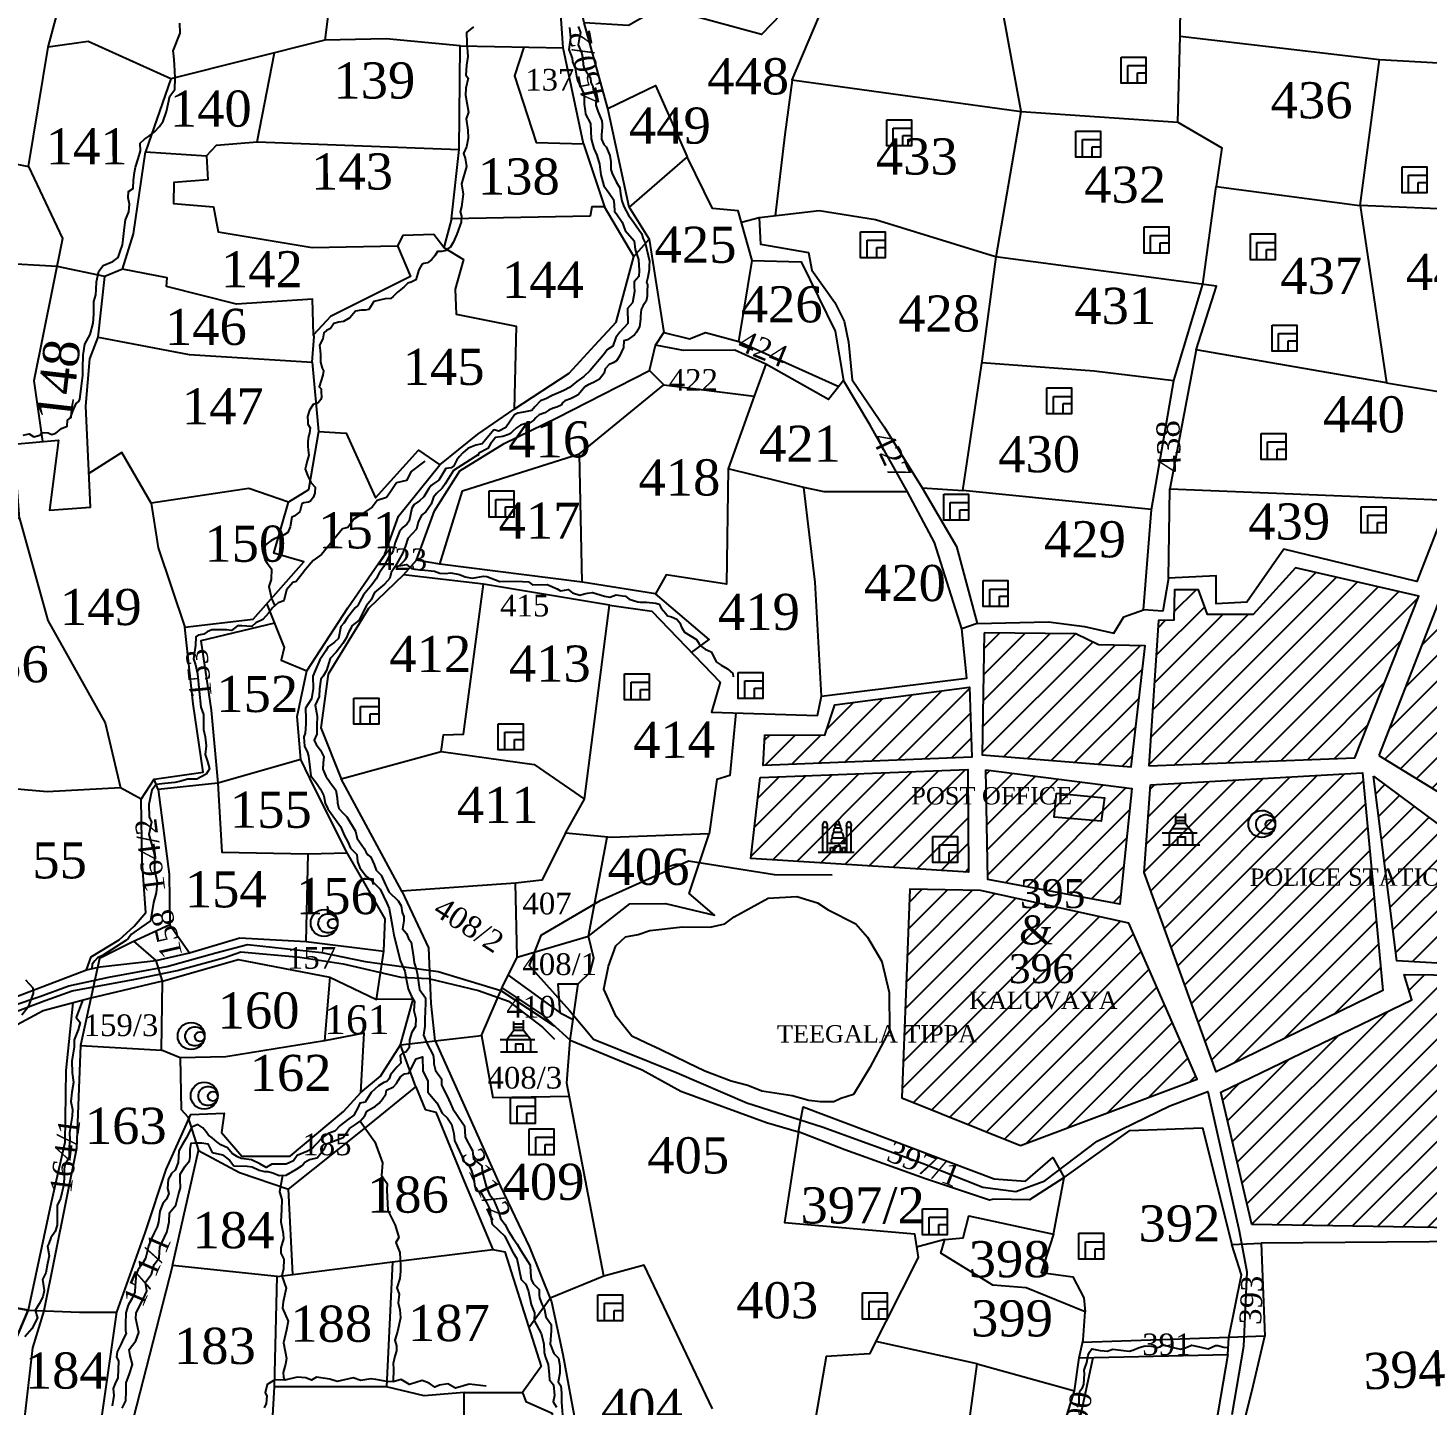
# Model space of a CAD drawing. Header units: inches. Extents: x 38 to 715, y -32 to 1237.
# Drawn here: x 242.8 to 339.6, y 829.9 to 925.1 of the extents above; entities that cross this region are included whole.
import ezdxf

# ---------------------------------------------------------------- set-up
doc = ezdxf.new("R2010")
doc.units = ezdxf.units.IN
doc.header["$MEASUREMENT"] = 0
doc.linetypes.add('ACAD_ISO02W100', pattern=[15, 12, -3])
doc.linetypes.add('BORDER', pattern=[1.75, 0.5, -0.25, 0.5, -0.25, 0, -0.25])
for name, color, linetype in [('CARTTRACK', 30, 'ACAD_ISO02W100'), ('HILL', 8, 'Continuous'), ('NALA', 4, 'Continuous'), ('ROUND WELL', 5, 'Continuous'), ('SQUAREWELL', 5, 'Continuous'), ('SURVEY_BND', 7, 'Continuous'), ('SURVEY_NO', 7, 'Continuous'), ('TEXT', 7, 'Continuous'), ('VILLAGE_AREA', 1, 'Continuous')]:
    doc.layers.add(name, color=color, linetype=linetype)
doc.layers.add('ROAD', color=1, linetype='Continuous', lineweight=25)
doc.layers.add('VILL_BOUNDARY', color=6, linetype='BORDER', lineweight=30)
doc.styles.get("Standard").update_dxf_attribs({"font": 'TIMES.TTF', "height": 0.12})

# ---------------------------------------------------------------- blocks, each defined once
blk = doc.blocks.new('abc')
at = {"layer": 'VILLAGE_AREA', "linetype": 'ByBlock'}
for points in [[(0.0435, 0.0835), (0.0906, 0.1488), (0.0906, 0.2091)], [(0.2057, 0.0835), (0.1571, 0.1459), (0.1571, 0.217)], [(0.0648, 0.113), (0.1827, 0.113)], [(0.0906, 0.192), (0.1571, 0.192)], [(0.0906, 0.1691), (0.1571, 0.1691)], [(0.0906, 0.1488), (0.1571, 0.1488)], [(-0.0042, 0.0835), (0.2375, 0.0835)], [(0, 0), (0.2559, 0)], [(0.0435, 0.0835), (0.0435, 0)], [(0.1043, 0.0037), (0.1043, 0.0542), (0.1546, 0.0542), (0.1546, 0)], [(0.2057, 0.0835), (0.2057, 0)]]:
    blk.add_lwpolyline(points, dxfattribs=at)

msp = doc.modelspace()

# ---------------------------------------------------------------- hatches: boundary and pattern name
at = {"layer": 'VILLAGE_AREA', "linetype": 'ByBlock'}
h = msp.add_hatch(dxfattribs=at)
h.set_pattern_fill('ANSI31', color=256, scale=10, angle=180, style=0)
h.set_pattern_definition([(225, (-127.7695, 654.0281), (0.8838835, -0.8838835), [])])
h.paths.add_polyline_path([(334.621, 874.609), (339.048, 885.789), (330.509, 887.748), (327.582, 884.524), (324.417, 884.533), (323.795, 886.235), (322.135, 886.22), (322.091, 884.134), (321.036, 884.107), (320.357, 874.054)])
h.paths.add_polyline_path([(336.274, 874.771), (345.739, 868.954), (348.017, 869.685), (350.967, 888.909), (342.603, 891.07)])
h.paths.add_polyline_path([(320.477, 872.751), (320.039, 866.68), (325.027, 852.89), (336.553, 858.527), (335.15, 873.581)])
h.paths.add_polyline_path([(309.094, 873.788), (309.225, 866.201), (318.351, 864.489), (319.184, 872.483)])
h.paths.add_polyline_path([(293.482, 873.241), (292.827, 867.646), (307.893, 866.695), (307.854, 873.815)])
h.paths.add_polyline_path([(298.652, 878.269), (297.947, 876.183), (293.805, 876.211), (293.679, 874.089), (308.12, 874.666), (307.965, 879.493)])
h.paths.add_polyline_path([(308.723, 865.446), (303.835, 865.535), (303.29, 851.094), (311.476, 847.8), (323.703, 852.398), (318.975, 863.183)])
h.paths.add_polyline_path([(325.344, 851.484), (327.493, 842.347), (347.091, 842.008), (349.099, 853.611), (344.121, 859.548), (338.02, 859.619), (338.547, 857.885)])
h.paths.add_polyline_path([(335.9, 873.333), (337.516, 860.566), (342.318, 860.305), (344.895, 866.654)])
h.paths.add_polyline_path([(308.963, 883.251), (308.842, 874.82), (319.131, 873.994), (320.104, 882.352), (316.893, 882.425), (315.312, 883.178)])

# ---------------------------------------------------------------- linework, layer by layer
at = {"layer": 'CARTTRACK', "linetype": 'ByBlock'}
msp.add_lwpolyline([(298.456, 866.489), (294.47, 866.521), (288.533, 867.47), (282.361, 864.707), (278.311, 862.318), (277.495, 860.255), (280.301, 857.134), (281.961, 855.163), (287.749, 852.822), (292.554, 850.746), (297.772, 849.103), (304.757, 846.553), (308.875, 844.926), (311.175, 844.623), (313.168, 845.355), (316.791, 848.098), (321.817, 850.557), (324.435, 851.53), (326.61, 841.909), (327.147, 839.069), (326.917, 833.897), (326.101, 829.169)], dxfattribs=at)
at = {"layer": 'HILL', "linetype": 'ByBlock'}
msp.add_lwpolyline([(282.983, 860.2), (283.503, 861.617), (284.165, 862.231), (285.04, 862.396), (285.848, 862.663), (288.113, 862.915), (290.028, 862.892), (291.044, 863.128), (291.683, 863.624), (294.027, 864.905), (296.013, 865.023), (297.455, 864.575), (298.188, 864.103), (300.103, 863.134), (300.907, 862.214), (301.9, 860.537), (302.399, 858.377), (302.422, 855.756), (301.075, 853.206), (299.941, 851.33), (299.071, 851.052), (298.583, 850.82), (297.643, 850.82), (296.854, 850.924), (295.705, 851.237), (293.592, 851.55), (292.617, 851.944), (291.48, 852.257), (289.664, 852.944), (288.457, 853.523), (286.565, 854.439), (285.613, 854.891), (284.598, 855.372), (284.148, 855.941), (283.51, 856.729), (283.196, 857.448), (282.895, 858.097), (282.674, 858.607), (282.983, 860.2)], dxfattribs=at)
at = {"layer": 'NALA', "linetype": 'ByBlock'}
for points in [[(246.435, 899.417), (246.64, 901.048), (246.64, 901.55), (246.658, 902.445), (246.765, 903.215), (247.142, 903.878), (247.34, 904.671), (247.394, 905.298), (247.394, 906.176), (247.537, 906.623), (247.555, 906.999), (247.573, 907.519), (247.733, 908.274), (248.035, 908.663), (248.713, 908.927), (249.065, 909.215), (249.203, 909.617), (249.379, 910.081), (249.429, 910.445), (249.505, 911.279), (249.581, 911.818), (249.819, 912.371), (249.857, 912.885), (249.756, 913.337), (249.795, 913.781), (250.121, 913.981), (250.146, 914.559), (250.197, 915.086), (250.272, 915.462), (250.46, 916.039), (250.625, 916.573), (250.599, 917.125), (250.888, 917.389), (251.177, 917.564), (251.592, 917.903), (251.944, 918.255), (252.195, 918.631), (252.408, 919.296), (252.65, 920.367), (252.998, 920.824), (253.029, 921.627), (252.966, 922.559), (252.934, 923.142), (252.887, 923.505), (253.361, 924.72), (253.333, 925.418)], [(280.302, 925.122), (280.322, 924.856), (280.373, 924.396), (280.253, 923.592), (280.479, 922.981), (280.503, 922.732), (280.688, 922.291), (280.712, 922.154), (280.784, 921.753), (280.848, 921.472), (281.299, 920.478), (281.312, 919.81), (281.377, 919.36), (281.389, 919.116), (281.737, 918.466), (281.801, 917.412), (281.982, 916.744), (282.175, 916.294), (282.367, 915.665), (282.47, 914.914), (282.676, 914.169), (283.036, 913.655), (283.345, 913.218), (283.371, 912.871), (283.409, 912.396), (283.538, 912.229), (283.944, 911.644), (284.154, 911.078), (284.768, 910.352), (284.833, 909.754), (285.075, 909.076), (285.108, 908.317), (285.091, 907.897), (284.768, 907.526), (284.768, 907.235), (284.787, 906.859), (284.64, 906.067), (284.311, 905.671), (284.333, 904.646), (283.778, 904.046), (283.495, 903.684), (283.291, 903.085), (282.917, 902.847), (282.622, 902.462), (281.726, 901.392), (281.273, 900.974), (280.808, 900.623), (280.299, 900.216), (279.891, 900.001), (279.54, 899.854), (279.098, 899.661), (278.645, 899.435), (278.293, 899.299), (277.897, 898.892), (277.693, 898.632), (277.115, 898.507), (276.719, 898.439), (276.481, 898.337), (275.9, 897.451), (275.413, 897.191), (275.05, 897.281), (274.243, 896.327), (273.813, 896.226), (273.462, 896.09), (273.258, 895.999), (272.907, 895.705), (272.68, 895.445), (272.51, 895.207), (272.295, 894.811), (272.102, 894.653), (271.729, 894.619), (271.246, 893.801), (270.903, 893.585), (270.725, 893.446), (270.56, 893.23), (270.217, 892.659), (269.925, 892.38), (269.544, 892.139), (269.379, 891.873), (269.212, 891.004), (269.034, 890.763), (268.755, 890.547), (268.539, 890.255), (268.425, 889.964), (268.234, 889.507), (268.107, 888.949), (267.993, 888.733), (267.815, 888.556), (267.422, 887.816), (267.12, 887.389), (266.915, 886.98), (266.621, 886.58), (266.033, 885.893), (265.775, 885.386), (265.641, 885.155), (265.472, 884.978), (264.932, 884.311), (264.676, 883.913), (264.485, 883.689), (264.325, 882.856), (264.034, 882.598), (263.609, 882.285), (263.441, 882.006), (263.027, 881.38), (262.725, 880.699), (262.546, 880.252), (262.558, 879.396), (262.45, 878.681), (262.039, 878.037), (262.057, 877.34), (262.057, 876.929), (262.021, 876.321), (261.914, 876.071), (261.967, 875.428), (262.182, 874.981), (262.236, 874.731), (262.325, 873.957), (262.401, 873.368), (262.789, 872.855), (263.078, 872.442), (263.303, 871.991), (263.391, 871.477), (263.579, 871.076), (264.446, 869.852), (264.734, 869.225), (264.972, 868.812), (265.135, 868.374), (265.587, 867.935), (265.637, 867.447), (265.8, 866.996), (266.226, 866.42), (266.577, 866.144), (267.192, 865.531), (267.667, 864.562), (267.822, 864.182), (267.906, 863.677), (268.047, 862.891), (268.131, 862.357), (268.328, 861.627), (268.59, 860.599), (268.905, 859.859), (268.984, 859.339), (269.142, 858.631), (269.362, 858.112), (269.583, 857.75), (269.536, 857.13), (269.662, 856.594), (269.646, 856.043), (269.378, 855.65), (269.221, 855.115), (269.208, 854.561), (268.966, 854.264), (268.8, 854.231), (268.579, 854.032), (268.634, 853.504), (268.363, 853.234), (268.216, 853.056), (267.914, 852.685), (267.821, 852.415), (267.651, 852.229), (267.442, 852.167), (267.071, 851.936), (266.564, 851.47), (266.162, 850.805), (265.787, 850.735), (265.676, 850.444), (265.37, 849.904), (264.94, 849.571), (264.44, 849.183), (264.073, 848.799), (263.596, 848.644), (263.207, 848.352), (262.692, 847.837), (262.468, 847.585), (262.128, 847.381), (261.466, 847.119), (261.214, 846.74), (260.698, 846.507), (260.189, 846.507), (259.712, 846.507), (259.314, 846.293), (258.866, 846.526), (258.302, 846.808), (257.573, 846.895), (257.33, 847.021), (256.97, 847.245), (256.635, 847.635), (256.188, 847.839), (255.906, 848.062), (255.585, 848.344), (255.322, 848.519), (255.157, 848.742), (254.924, 849.024), (254.593, 849.247), (254.175, 849.072), (253.776, 848.315), (253.494, 847.848), (253.261, 847.431), (253.229, 846.617), (253.021, 846.104), (252.753, 845.872), (252.532, 845.457), (252.496, 844.835), (252.575, 844.493), (252.429, 844.1), (252.173, 843.8), (251.958, 843.261), (251.855, 842.514), (251.778, 842.18), (251.573, 841.77), (251.393, 841.427), (251.17, 840.863), (251.085, 840.452), (250.956, 839.995), (250.742, 839.593), (250.459, 839.234), (250.322, 838.917), (250.241, 838.124), (250.219, 837.672), (250.014, 837.199), (249.767, 836.758), (249.595, 836.242), (249.584, 835.441), (249.584, 835), (249.627, 834.795), (249.433, 834.451), (249.282, 834.086), (249.002, 833.537), (248.949, 833.183), (249.099, 832.881), (249.055, 831.742), (248.862, 831.356), (248.729, 830.995), (248.765, 830.525), (248.669, 829.801)], [(273.657, 925.169), (273.167, 924.767), (273.196, 924.022), (273.255, 923.105), (273.177, 922.506), (273.128, 921.81), (273.295, 921.619), (273.128, 920.913), (273.098, 920.423), (273.187, 919.913), (273.314, 919.265), (273.148, 918.791), (273.256, 918.006), (273.285, 917.454), (273.167, 916.856), (272.971, 916.405), (273.069, 916.071), (273.167, 915.489), (272.833, 914.312), (272.931, 913.591), (272.812, 912.714), (272.737, 912.363), (272.826, 912.061), (272.805, 911.807), (272.798, 911.649), (272.496, 910.82), (272.241, 910.243), (272.048, 909.906), (271.87, 909.817), (271.773, 909.7), (271.471, 909.63), (271.167, 909.63), (270.973, 909.325), (270.752, 909.035), (270.475, 908.828), (270.212, 908.786), (270.074, 908.717), (269.866, 908.344), (269.667, 907.672), (269.347, 907.498), (269.115, 907.44), (268.834, 907.159), (268.407, 906.8), (268.097, 906.51), (267.942, 906.384), (267.554, 906.355), (266.759, 906.161), (266.416, 905.607), (266.164, 905.568), (265.883, 905.558), (265.485, 905.491), (265.088, 905.035), (264.652, 904.793), (264.332, 904.745), (263.983, 904.638), (263.751, 904.299), (263.48, 904.17), (263.296, 904.007), (263.235, 903.593), (263.004, 903.157), (263.044, 902.77), (263.078, 902.471), (263.076, 901.961), (263.195, 901.552), (263.281, 901.362), (263.229, 901.062), (262.98, 900.273), (263.117, 900.122), (263.123, 899.919), (263.129, 899.555), (263.099, 899.393), (262.902, 899.148), (262.567, 899.041), (262.315, 898.655), (262.177, 898.213), (262.183, 897.878), (262.189, 897.675), (262.345, 897.426), (262.309, 897.056), (262.249, 896.823), (262.195, 896.494), (262.189, 896.165), (262.213, 895.885), (262.261, 895.535), (262.159, 895.146), (262.081, 894.848), (262.009, 894.561), (262.213, 894.033), (262.434, 893.626), (262.71, 893.334), (262.68, 892.92), (262.572, 892.615), (262.387, 892.358), (262.231, 892.28), (261.914, 892.25), (261.788, 892.173), (261.648, 891.612), (261.241, 891.322), (261.09, 891.247), (260.972, 890.593), (260.804, 890.184), (260.567, 890.026), (260.341, 889.947), (259.919, 889.779), (259.64, 889.605), (259.261, 889.342), (259.092, 888.882), (259.218, 888.324), (259.371, 888.071), (259.682, 887.674), (259.65, 886.932), (259.508, 886.458), (259.692, 885.624), (259.921, 885.13)], [(242.506, 896.93), (242.911, 897.006), (243.246, 896.798), (243.651, 896.93), (243.797, 897.107), (244.24, 897.095), (244.486, 896.968), (244.753, 897.057), (245.145, 897.386), (245.556, 897.538), (245.569, 897.955), (245.784, 898.126), (245.945, 898.586), (246.166, 899.105), (246.364, 899.261), (246.435, 899.417)], [(270.295, 895.118), (269.347, 894.417), (269.017, 893.791), (268.333, 893.621), (267.901, 892.995), (267.627, 892.608), (266.99, 892.404), (266.648, 891.949), (265.953, 891.491), (265.372, 891.116), (264.951, 890.536), (264.598, 890.445), (263.136, 888.667), (262.571, 888.267), (262.024, 887.63), (261.806, 887.339), (261.387, 886.811), (261.15, 886.739), (260.713, 886.229), (260.532, 885.463), (260.147, 885.32), (259.744, 884.98), (259.467, 884.605), (259.092, 884.167), (258.6, 883.953), (258.331, 883.694), (257.634, 883.738), (257.338, 883.738), (256.918, 883.426), (256.575, 883.467), (256.056, 883.459), (255.779, 883.45), (255.564, 883.45), (255.225, 883.333), (255.001, 883.155), (254.616, 883.101), (254.455, 882.985), (254.428, 882.401), (254.294, 881.445), (254.428, 881.034), (254.562, 880.417), (254.672, 879.211), (254.801, 878.125), (254.973, 877.596), (254.987, 876.867), (254.987, 876.581), (255.102, 876.052), (255.159, 875.448), (255.087, 874.847), (255.245, 874.361), (255.402, 873.861), (255.173, 873.475), (254.528, 873.14), (253.884, 873.126), (253.312, 872.983), (252.997, 872.911), (252.31, 872.825), (251.701, 872.778), (251.394, 872.368), (251.207, 871.375), (251.222, 870.532), (251.379, 870.16), (251.207, 869.317), (251.379, 868.659), (251.579, 867.897), (251.579, 866.839), (251.765, 866.01), (251.708, 865.281), (251.508, 864.609), (251.322, 863.344), (250.72, 862.929), (250.005, 862.415), (249.762, 862.129), (249.604, 861.972), (248.632, 861.346), (247.992, 860.932), (247.655, 860.789), (247.468, 860.563), (247.285, 860.348), (247.265, 860.039)], [(268.224, 887.837), (269.009, 887.97), (269.37, 887.695), (269.931, 887.6), (270.291, 887.591), (270.947, 887.524), (271.317, 887.382), (271.697, 887.363), (272.077, 887.41), (272.695, 887.278), (273.084, 887.116), (273.568, 887.031), (274.366, 887.173), (274.566, 887.154), (275.477, 886.813), (275.477, 886.813), (276.618, 886.831), (277.463, 886.778), (277.736, 886.572), (278.758, 886.591), (279.444, 886.298), (279.67, 886.152), (279.936, 886.205), (280.189, 886.245), (280.508, 886.012), (281.008, 885.866), (281.314, 885.952), (281.527, 885.986), (281.879, 886.052), (281.879, 886.052), (282.716, 885.778), (283.075, 885.711), (283.521, 885.871), (283.947, 885.824), (284.166, 885.791), (284.419, 885.585), (285.018, 885.392), (285.185, 885.372), (285.624, 885.365), (286.256, 885.299), (286.489, 885.239), (286.633, 884.949), (286.966, 884.584), (287.065, 884.424), (287.345, 884.351), (287.724, 884.191), (287.924, 883.952), (288.044, 883.646), (288.243, 883.307), (289.076, 882.793), (289.269, 882.487), (289.342, 882.352), (289.675, 882.128), (290.094, 881.935), (290.234, 881.696), (290.448, 881.248), (290.788, 881.008), (291.213, 880.769), (291.579, 880.45), (291.613, 880.217)], [(242.41, 856.831), (242.888, 857.456), (243.216, 858.32), (243.186, 858.678), (242.679, 859.244)], [(246.6, 857.842), (246.163, 856.647), (246.452, 856.312), (246.3, 855.794), (246.041, 855.109), (246.041, 854.621), (245.873, 853.632), (245.904, 852.824), (245.995, 852.154), (245.873, 851.484), (245.812, 850.851), (245.919, 850.303), (245.888, 849.831), (245.781, 849.145), (245.72, 848.689), (245.736, 848.186), (245.675, 847.729), (245.689, 847.021), (245.369, 846.412), (245.339, 846.077), (245.339, 845.528), (245.293, 845.026), (245.094, 844.149), (244.85, 843.646), (244.85, 843.296), (244.85, 842.748), (244.85, 842.291), (244.713, 841.865), (244.408, 841.408), (244.271, 841.027), (244.194, 840.844), (244.301, 840.184), (244.194, 839.635), (244.072, 838.996), (243.844, 838.539), (243.95, 837.778), (243.874, 837.345), (243.614, 836.858), (243.338, 836.399), (243.493, 835.898), (243.111, 835.137), (242.623, 834.573)], [(249.351, 829.641), (249.596, 830.145), (249.625, 830.85), (249.639, 831.397), (249.855, 832.016), (250.057, 832.664), (249.913, 833.255), (249.827, 833.696), (250.303, 834.286), (250.505, 834.876), (250.303, 835.841), (250.317, 836.215), (250.562, 836.69), (250.836, 837.223), (251.052, 837.741), (251.052, 837.741), (250.966, 838.354), (251.37, 838.916), (251.572, 839.564), (251.903, 840.025), (251.961, 840.773), (252.441, 841.82), (252.491, 841.991), (252.613, 842.536), (252.633, 843.151), (253.067, 843.676), (253.249, 844.405), (253.391, 844.879), (253.37, 845.479), (253.37, 845.812), (253.714, 846.377), (254.007, 846.74), (254.057, 847.012), (254.067, 847.345), (254.067, 847.537), (254.119, 847.955), (254.371, 847.985), (254.856, 847.985), (255.27, 847.915), (255.573, 847.309), (256.29, 847.168), (256.785, 846.785), (257.068, 846.391), (258.007, 846.371), (258.34, 846.321), (258.835, 846.089), (259.189, 846.008), (259.421, 846.008), (259.775, 845.917), (260.209, 845.735), (260.694, 845.746), (261.421, 846.173), (261.802, 846.414), (261.992, 846.642), (262.31, 846.845), (262.83, 846.959), (263.084, 847.276), (263.338, 847.606), (263.516, 847.91), (263.782, 848.037), (264.633, 848.354), (265.082, 848.985), (265.488, 849.264), (265.805, 849.492), (266.148, 849.86), (266.275, 850.189), (266.275, 850.189), (266.885, 850.532), (267.126, 850.735), (267.342, 850.988), (267.583, 851.343), (267.646, 851.635), (268.116, 851.851), (268.319, 852.091), (268.433, 852.307), (268.598, 852.548), (268.878, 852.764), (269.17, 852.814), (269.17, 852.814), (269.678, 853.808), (270.135, 853.934), (270.148, 852.958), (270.491, 852.261), (270.491, 851.5), (271.113, 850.752), (271.495, 850.038), (271.85, 849.683), (272.142, 849.277), (272.282, 848.63), (272.332, 848.148), (272.866, 847.015), (272.943, 846.711), (273.298, 846.47), (273.488, 846.127), (273.666, 845.506), (273.731, 845.105), (273.807, 844.725), (274.15, 844.56), (274.531, 843.914), (274.772, 843.406), (274.835, 842.963), (274.949, 842.367), (275.814, 841.525), (276.157, 840.828), (276.398, 840.384), (276.652, 839.991), (276.958, 838.538), (277.276, 838.221), (277.466, 837.714), (277.631, 836.813), (277.872, 836.23), (277.86, 835.71), (278.331, 834.814), (278.522, 834.079), (278.534, 833.508), (278.61, 833.204), (278.814, 832.659), (278.877, 831.948), (278.915, 831.606), (279.195, 831.246), (279.246, 830.524), (279.169, 830.08), (279.385, 829.712)], [(265.805, 849.492), (266.827, 848.062), (267.364, 846.612), (267.281, 845.724), (267.674, 845.166), (267.654, 844.732), (267.736, 843.307), (268.233, 842.295), (268.481, 841.437), (268.275, 841.107), (268.564, 840.405), (268.606, 839.517), (268.606, 839.124), (268.564, 838.608), (268.357, 837.967), (268.502, 837.534), (268.449, 836.914), (268.551, 836.436), (268.594, 835.886), (268.391, 834.931), (268.217, 834.352), (268.217, 834.352), (268.333, 833.947), (268.319, 833.614), (268.202, 833.233), (268.086, 832.741), (268.115, 832.35), (268.092, 831.453)], [(260.451, 845.741), (260.225, 844.604), (260.398, 844.061), (260.371, 843.372), (260.331, 842.525), (260.49, 841.73), (260.517, 841.36), (260.332, 840.729), (260.332, 840.358), (260.544, 839.935), (260.504, 839.286), (260.39, 838.795), (260.703, 837.948), (260.478, 836.987), (260.452, 836.55), (260.823, 835.65), (260.717, 835.067), (260.505, 834.154), (260.719, 833.072), (260.652, 832.688), (260.48, 832.105), (260.52, 831.787), (260.613, 831.549)], [(315.4, 829.727), (315.535, 829.944), (315.554, 830.577), (315.619, 830.865), (315.781, 831.045), (315.856, 831.296), (315.907, 832.021), (315.888, 832.267), (315.939, 832.415), (316.079, 832.806), (316.167, 833.297), (316.255, 833.515), (316.413, 833.738), (317.002, 833.64), (317.285, 833.599), (317.471, 833.571), (317.87, 833.724), (318.601, 833.629), (319, 833.574), (319.26, 833.643), (319.687, 833.829), (320.118, 833.949), (320.545, 833.921), (320.953, 833.847), (321.13, 833.88), (321.315, 833.991), (321.371, 834.009), (322.051, 833.838), (322.543, 833.717), (322.872, 833.815), (323.063, 833.889), (323.318, 833.995), (323.861, 833.893), (324.06, 833.838), (324.464, 833.736), (324.981, 833.981), (325.13, 833.977), (325.557, 833.852), (325.803, 833.828), (325.856, 833.825)], [(274.518, 831.173), (273.342, 831.304), (272.408, 831.024), (271.884, 831.322), (271.305, 831.229), (270.988, 831.099), (270.577, 831.378), (270.091, 831.546), (269.232, 831.285), (268.653, 831.621), (268.092, 831.453), (267.647, 831.475), (266.897, 831.621), (266.56, 831.677), (265.869, 831.565), (265.327, 831.733), (264.225, 831.49), (263.716, 831.642), (262.801, 831.791), (262.446, 831.586), (262.053, 831.735), (261.456, 831.791), (260.601, 831.578), (259.906, 831.594), (259.382, 831.287), (259.251, 830.709), (259.361, 830.495), (259.321, 829.959), (259.164, 829.671)]]:
    msp.add_lwpolyline(points, dxfattribs=at)
at = {"layer": 'NALA'}
for points in [[(280.901, 925.188), (281.049, 924.772), (280.971, 924.335), (280.901, 923.918), (281.149, 923.32), (281.205, 922.911), (281.233, 922.523), (281.304, 922.276), (281.473, 922.043), (281.742, 921.641), (281.763, 921.309), (281.904, 921.041), (281.94, 920.822), (282.138, 920.203), (282.11, 919.731), (282.244, 919.336), (282.413, 918.94), (282.526, 918.651), (282.541, 918.404), (282.555, 918.235), (282.555, 918.235), (282.505, 917.667), (282.505, 917.399), (282.675, 917.025), (282.731, 916.947), (282.823, 916.855), (283.078, 916.253), (283.148, 915.829), (283.141, 915.484), (283.163, 915.293), (283.247, 915.025), (283.531, 914.44), (283.778, 914.031), (283.821, 913.608), (283.92, 913.128), (284.061, 912.74), (284.407, 912.091), (284.591, 911.865), (285.277, 910.864), (285.383, 910.497), (285.517, 910.215), (285.828, 908.964), (285.807, 908.64), (285.807, 908.357), (285.701, 907.842), (285.609, 907.49), (285.687, 907.343), (285.666, 906.849), (285.673, 906.524), (285.602, 906.193), (285.39, 905.896), (285.256, 905.621), (285.192, 905.141), (285.192, 904.944), (285.142, 904.403), (284.938, 904.053), (284.78, 903.85), (284.294, 903.522), (284.057, 903.454), (284.023, 902.98), (283.747, 902.383), (283.542, 902.073), (283.303, 901.929), (283.032, 901.807), (282.765, 901.519), (282.699, 901.208), (282.373, 900.795), (282.203, 900.712), (281.954, 900.555), (281.579, 900.408), (281.36, 900.258), (281.26, 900.139), (280.9, 899.713), (280.692, 899.591), (280.354, 899.429), (279.962, 899.306), (279.809, 899.149), (279.713, 898.988), (279.419, 898.863), (279.162, 898.782), (278.874, 898.648), (278.586, 898.472), (278.198, 898.318), (277.953, 898.119), (277.818, 897.966), (277.557, 897.785), (277.195, 897.695), (276.911, 897.618), (276.623, 897.419), (276.366, 897.189), (276.213, 897.039), (276.071, 896.959), (275.693, 896.819), (275.179, 896.762), (274.826, 896.325), (274.638, 895.995), (274.03, 895.667), (273.949, 895.491)], [(273.99, 895.579), (272.273, 894.477), (271.69, 893.556), (271.496, 893.265), (271.098, 892.878), (270.885, 892.645), (270.72, 892.141), (270.36, 891.63), (270.059, 891.388), (269.826, 890.903), (269.72, 890.428), (269.108, 889.769), (268.924, 889.207), (268.74, 888.732), (268.224, 887.837), (267.953, 887.43), (267.865, 887.023), (267.506, 886.625), (266.816, 886.038), (266.574, 885.544), (266.244, 885.147), (266.03, 884.71), (265.749, 884.139), (265.244, 883.729), (265.166, 883.555), (265.04, 883.322), (264.856, 882.876), (264.613, 882.527), (264.157, 881.926), (263.73, 881.471), (263.486, 880.65), (263.253, 880.263), (263.088, 880.04), (262.991, 879.371), (262.972, 878.847), (262.71, 878.247), (262.835, 877.503), (262.806, 876.844), (262.816, 876.252), (262.632, 875.826), (262.777, 875.526), (263.059, 875.138), (263.29, 874.681), (263.256, 874.267), (263.222, 873.832), (263.433, 873.343), (263.746, 872.895), (264.12, 872.38), (264.222, 871.837), (264.243, 871.49), (264.331, 871.11), (264.637, 870.791), (264.895, 870.533), (265.481, 869.551), (265.61, 869.041), (266.086, 868.335), (266.229, 868.057), (266.351, 867.894), (266.541, 867.751), (266.774, 867.237), (266.923, 866.843), (267.27, 866.49), (267.576, 865.831), (267.678, 865.593), (267.807, 865.355), (268.447, 864.721), (268.644, 864.374), (268.719, 863.906), (268.841, 863.641), (268.836, 863.345), (268.74, 862.795), (269.019, 862.455), (269.162, 862.109), (269.345, 861.864), (269.5, 860.833), (269.539, 860.44), (269.673, 860.086), (269.759, 859.723), (269.913, 858.597), (270.335, 858.004), (270.335, 857.64), (270.306, 857.085), (270.277, 856.53), (270.296, 856.052), (270.191, 855.433), (270.44, 854.84), (270.641, 854.495), (270.852, 854.045), (270.9, 853.71), (270.9, 853.442), (271.025, 852.989), (271.437, 852.424), (271.437, 851.965), (271.83, 851.219), (272.07, 850.702), (272.233, 850.348), (272.877, 849.392), (273.02, 849.153), (273.068, 848.407), (273.174, 848.206), (273.413, 847.727), (273.595, 847.45), (273.605, 847.22), (273.653, 846.853), (274.238, 846.393), (274.257, 846.001), (274.563, 844.91), (274.755, 844.413), (275.033, 844.078), (275.388, 843.248), (275.522, 842.75), (275.819, 842.367), (276.078, 841.879), (276.394, 841.382), (276.682, 840.97), (276.931, 840.54), (277.574, 839.526), (277.593, 839), (277.632, 838.57), (277.775, 838.254), (278.187, 837.852), (278.197, 837.459), (278.216, 837.268), (278.37, 836.833), (278.552, 836.46), (278.648, 835.962), (279.022, 835.417), (279.031, 834.986), (278.945, 834.072), (279.204, 833.421), (279.539, 833.096), (279.625, 832.579), (279.625, 832.072), (279.501, 831.455), (279.683, 831.177), (279.75, 830.679), (279.75, 830.278), (279.75, 830.057), (279.969, 827.105)]]:
    msp.add_lwpolyline(points, dxfattribs=at)
at = {"layer": 'ROAD', "linetype": 'ByBlock'}
for points in [[(220.875, 849.785), (227.256, 852.23), (232.337, 854.393), (236.613, 855.844), (238.24, 856.275), (243.656, 858.101), (245.66, 858.842), (248.43, 859.434), (252.436, 860.187), (255.826, 861.13), (258.016, 861.693), (263.15, 861.158), (266.163, 860.525), (271.216, 859.827), (275.543, 858.522), (279.242, 856.074)], [(220.974, 849.33), (224.324, 850.561), (227.527, 851.858), (231.127, 853.203), (234.189, 854.525), (236.434, 855.402), (239.8, 856.245), (244.016, 857.82), (245.889, 858.488), (250.246, 859.304), (253.148, 859.902), (256.444, 860.802), (257.555, 861.188), (261.643, 860.826), (264.637, 860.359), (268.625, 859.448), (270.536, 859.351), (274.001, 858.525), (276.07, 857.786), (278.417, 855.978), (279.259, 855.159)]]:
    msp.add_lwpolyline(points, dxfattribs=at)
at = {"layer": 'ROUND WELL', "linetype": 'ByBlock'}
for centre, major_axis in [((328.18, 870.044), (-0.915, 0.179)), ((328.443, 870.016), (-0.665, 0.071)), ((328.776, 869.995), (-0.334, 0.02)), ((263.323, 863.196), (-0.915, 0.179)), ((263.586, 863.168), (-0.665, 0.071)), ((263.92, 863.148), (-0.334, 0.02)), ((254.124, 855.379), (-0.915, 0.179)), ((254.386, 855.352), (-0.665, 0.071)), ((254.72, 855.331), (-0.334, 0.02)), ((255.026, 851.255), (-0.915, 0.179)), ((255.288, 851.227), (-0.665, 0.071)), ((255.622, 851.206), (-0.334, 0.02))]:
    msp.add_ellipse(centre, major_axis=major_axis, ratio=1, dxfattribs=at)
at = {"layer": 'SQUAREWELL', "linetype": 'ByBlock'}
for points in [[(318.446, 923.069), (320.153, 923.069), (320.153, 921.266), (318.446, 921.266)], [(318.901, 922.485), (320.153, 922.485), (320.153, 921.266), (318.901, 921.266)], [(319.568, 921.981), (320.153, 921.981), (320.153, 921.266), (319.568, 921.266)], [(302.231, 918.732), (303.938, 918.732), (303.938, 916.929), (302.231, 916.929)], [(302.686, 918.148), (303.938, 918.148), (303.938, 916.929), (302.686, 916.929)], [(303.353, 917.644), (303.938, 917.644), (303.938, 916.929), (303.353, 916.929)], [(315.316, 917.942), (317.024, 917.942), (317.024, 916.139), (315.316, 916.139)], [(315.772, 917.358), (317.024, 917.358), (317.024, 916.139), (315.772, 916.139)], [(316.438, 916.854), (317.024, 916.854), (317.024, 916.139), (316.438, 916.139)], [(337.877, 915.485), (339.585, 915.485), (339.585, 913.682), (337.877, 913.682)], [(338.333, 914.9), (339.585, 914.9), (339.585, 913.682), (338.333, 913.682)], [(338.999, 914.397), (339.585, 914.397), (339.585, 913.682), (338.999, 913.682)], [(300.426, 910.992), (302.133, 910.992), (302.133, 909.189), (300.426, 909.189)], [(320.03, 911.32), (321.738, 911.32), (321.738, 909.517), (320.03, 909.517)], [(320.486, 910.735), (321.738, 910.735), (321.738, 909.517), (320.486, 909.517)], [(327.388, 910.839), (329.095, 910.839), (329.095, 909.036), (327.388, 909.036)], [(300.881, 910.407), (302.133, 910.407), (302.133, 909.189), (300.881, 909.189)], [(301.548, 909.903), (302.133, 909.903), (302.133, 909.189), (301.548, 909.189)], [(321.153, 910.232), (321.738, 910.232), (321.738, 909.517), (321.153, 909.517)], [(327.843, 910.254), (329.095, 910.254), (329.095, 909.036), (327.843, 909.036)], [(328.51, 909.75), (329.095, 909.75), (329.095, 909.036), (328.51, 909.036)], [(328.884, 904.525), (330.591, 904.525), (330.591, 902.723), (328.884, 902.723)], [(329.339, 903.941), (330.591, 903.941), (330.591, 902.723), (329.339, 902.723)], [(330.006, 903.437), (330.591, 903.437), (330.591, 902.723), (330.006, 902.723)], [(313.305, 900.192), (315.012, 900.192), (315.012, 898.389), (313.305, 898.389)], [(313.76, 899.607), (315.012, 899.607), (315.012, 898.389), (313.76, 898.389)], [(314.427, 899.104), (315.012, 899.104), (315.012, 898.389), (314.427, 898.389)], [(328.124, 897.04), (329.831, 897.04), (329.831, 895.237), (328.124, 895.237)], [(328.579, 896.456), (329.831, 896.456), (329.831, 895.237), (328.579, 895.237)], [(329.246, 895.952), (329.831, 895.952), (329.831, 895.237), (329.246, 895.237)], [(274.736, 893.062), (276.443, 893.062), (276.443, 891.259), (274.736, 891.259)], [(275.191, 892.477), (276.443, 892.477), (276.443, 891.259), (275.191, 891.259)], [(306.175, 892.845), (307.882, 892.845), (307.882, 891.042), (306.175, 891.042)], [(306.63, 892.261), (307.882, 892.261), (307.882, 891.042), (306.63, 891.042)], [(275.858, 891.974), (276.443, 891.974), (276.443, 891.259), (275.858, 891.259)], [(307.297, 891.757), (307.882, 891.757), (307.882, 891.042), (307.297, 891.042)], [(335.046, 891.966), (336.754, 891.966), (336.754, 890.163), (335.046, 890.163)], [(335.502, 891.381), (336.754, 891.381), (336.754, 890.163), (335.502, 890.163)], [(336.168, 890.878), (336.754, 890.878), (336.754, 890.163), (336.168, 890.163)], [(308.905, 886.868), (310.613, 886.868), (310.613, 885.065), (308.905, 885.065)], [(309.361, 886.284), (310.613, 886.284), (310.613, 885.065), (309.361, 885.065)], [(310.027, 885.78), (310.613, 885.78), (310.613, 885.065), (310.027, 885.065)], [(284.091, 880.428), (285.799, 880.428), (285.799, 878.625), (284.091, 878.625)], [(284.547, 879.843), (285.799, 879.843), (285.799, 878.625), (284.547, 878.625)], [(291.964, 880.51), (293.671, 880.51), (293.671, 878.707), (291.964, 878.707)], [(292.419, 879.925), (293.671, 879.925), (293.671, 878.707), (292.419, 878.707)], [(265.386, 878.746), (267.094, 878.746), (267.094, 876.943), (265.386, 876.943)], [(285.213, 879.34), (285.799, 879.34), (285.799, 878.625), (285.213, 878.625)], [(293.086, 879.422), (293.671, 879.422), (293.671, 878.707), (293.086, 878.707)], [(265.842, 878.161), (267.094, 878.161), (267.094, 876.943), (265.842, 876.943)], [(266.508, 877.658), (267.094, 877.658), (267.094, 876.943), (266.508, 876.943)], [(275.37, 876.973), (277.077, 876.973), (277.077, 875.17), (275.37, 875.17)], [(275.825, 876.388), (277.077, 876.388), (277.077, 875.17), (275.825, 875.17)], [(276.492, 875.884), (277.077, 875.884), (277.077, 875.17), (276.492, 875.17)], [(305.428, 869.172), (307.135, 869.172), (307.135, 867.37), (305.428, 867.37)], [(305.883, 868.588), (307.135, 868.588), (307.135, 867.37), (305.883, 867.37)], [(306.55, 868.084), (307.135, 868.084), (307.135, 867.37), (306.55, 867.37)], [(276.215, 851.12), (277.922, 851.12), (277.922, 849.317), (276.215, 849.317)], [(276.67, 850.535), (277.922, 850.535), (277.922, 849.317), (276.67, 849.317)], [(277.337, 850.032), (277.922, 850.032), (277.922, 849.317), (277.337, 849.317)], [(277.498, 848.953), (279.206, 848.953), (279.206, 847.15), (277.498, 847.15)], [(277.954, 848.369), (279.206, 848.369), (279.206, 847.15), (277.954, 847.15)], [(278.62, 847.865), (279.206, 847.865), (279.206, 847.15), (278.62, 847.15)], [(304.706, 843.435), (306.413, 843.435), (306.413, 841.633), (304.706, 841.633)], [(305.161, 842.851), (306.413, 842.851), (306.413, 841.633), (305.161, 841.633)], [(305.828, 842.347), (306.413, 842.347), (306.413, 841.633), (305.828, 841.633)], [(315.518, 841.738), (317.225, 841.738), (317.225, 839.935), (315.518, 839.935)], [(315.973, 841.153), (317.225, 841.153), (317.225, 839.935), (315.973, 839.935)], [(316.64, 840.649), (317.225, 840.649), (317.225, 839.935), (316.64, 839.935)], [(282.25, 837.479), (283.957, 837.479), (283.957, 835.676), (282.25, 835.676)], [(300.56, 837.609), (302.267, 837.609), (302.267, 835.806), (300.56, 835.806)], [(282.705, 836.894), (283.957, 836.894), (283.957, 835.676), (282.705, 835.676)], [(283.372, 836.39), (283.957, 836.39), (283.957, 835.676), (283.372, 835.676)], [(301.015, 837.024), (302.267, 837.024), (302.267, 835.806), (301.015, 835.806)], [(301.682, 836.52), (302.267, 836.52), (302.267, 835.806), (301.682, 835.806)]]:
    msp.add_lwpolyline(points, close=True, dxfattribs=at)
at = {"layer": 'SURVEY_BND', "linetype": 'ByBlock'}
for points in [[(349.723, 932.069), (346.452, 931.581), (342.258, 931.762), (332.389, 932.739), (329.555, 933.078), (319.115, 934.191), (317.143, 934.689), (316.304, 934.803), (314.922, 935.142), (312.526, 935.899), (308.746, 934.567), (299.066, 929.5), (298.31, 929.544), (293.584, 924.635), (286.611, 926.516), (284.384, 925.248), (281.311, 925.436), (281.044, 926.563), (281.217, 929.669), (284.464, 936.501)], [(298.991, 931.312), (299.066, 929.5), (295.671, 921.487), (311.542, 919.292), (308.746, 934.567)], [(311.542, 919.292), (322.376, 918.574), (322.541, 924.509), (322.607, 931.263), (317.143, 934.689)], [(350.006, 905.183), (350.54, 911.333), (342.525, 912.481), (334.97, 912.811), (336.32, 922.888), (350.201, 922.109), (349.723, 932.069), (353.693, 933.462), (353.192, 934.259)], [(264.067, 929.729), (263.359, 924.234), (252.727, 921.551), (247.01, 924.141), (244.226, 923.76), (245.514, 928.587), (247.205, 928.125), (248.803, 930.463), (250.438, 930.63), (250.94, 933.05), (255.162, 933.156)], [(272.721, 923.833), (279.856, 923.698), (279.544, 928.051)], [(282.951, 919.509), (281.311, 925.436)], [(258.695, 917.211), (272.662, 916.681), (272.721, 923.833), (267.605, 924.317), (263.359, 924.234)], [(322.541, 924.509), (336.32, 922.888)], [(237.995, 920.369), (237.722, 916.518), (242.882, 915.508), (244.226, 923.76)], [(252.727, 921.551), (250.963, 916.513), (255.186, 916.24), (255.885, 916.975), (258.695, 917.211), (259.88, 923.356)], [(277.127, 923.75), (276.489, 921.76), (277.988, 917.156), (281.268, 917.069), (279.856, 923.698)], [(294.549, 912.09), (295.199, 917.703), (295.721, 921.48)], [(284.426, 912.678), (282.951, 919.509), (286.249, 921.093), (288.438, 916.177)], [(293.402, 911.962), (293.507, 910.141), (296.834, 909.559), (297.055, 908.325), (298.648, 906.1), (299.297, 904.81), (299.6, 903.355), (299.85, 900.742), (302.06, 897.509), (302.978, 896.012), (304.69, 893.275), (307.492, 893.1), (308.859, 902.206), (309.796, 909.26), (311.542, 919.292)], [(322.376, 918.574), (325.405, 916.793), (325.014, 914.119), (334.783, 912.836), (334.97, 912.811), (336.794, 900.534), (344.941, 899.18)], [(271.597, 909.894), (270.907, 910.793), (268.764, 910.74), (268.385, 910.022), (269.287, 907.895), (263.768, 905.117), (262.583, 903.864), (262.525, 906.325), (257.249, 905.979), (252.425, 907.193), (252.462, 907.794), (249.366, 908.399), (250.129, 910.843), (250.963, 916.513)], [(281.268, 917.069), (282.723, 912.721), (281.84, 912.721), (281.718, 912.068), (272.126, 911.884), (272.662, 916.681)], [(242.882, 915.508), (245.217, 910.51), (243.248, 900.678), (243.841, 896.476)], [(255.186, 916.24), (255.269, 914.575), (252.916, 914.39), (252.895, 912.946), (255.661, 912.72), (255.992, 910.987), (262.499, 909.893), (268.385, 910.022)], [(292.926, 908.994), (291.969, 912.444), (290.194, 912.6), (288.438, 916.177), (284.426, 912.678), (285.81, 910.482), (286.811, 904.026)], [(308.82, 901.949), (316.592, 901.372), (322.101, 900.708), (324.088, 907.36), (325.014, 914.119)], [(272.126, 911.884), (271.597, 909.894), (272.963, 909.066), (272.394, 907.013), (272.454, 905.287), (276.604, 904.456), (276.467, 898.709), (280.266, 901.214), (282.056, 903.135), (283.53, 904.734), (284.748, 909.268), (282.723, 912.721)], [(336.794, 900.534), (323.63, 902.823), (325.051, 907.232), (309.767, 909.264), (301.464, 911.814), (297.563, 912.426), (293.402, 911.962), (292.196, 911.627)], [(284.748, 909.268), (285.81, 910.482)], [(249.366, 908.399), (248.142, 907.886), (244.868, 908.596), (240.745, 908.823), (238.478, 907.085), (236.479, 904.088), (237.378, 903.742), (236.281, 895.269), (236.406, 893.8), (238.072, 893.835), (238.553, 892.219), (242.251, 891.15), (241.848, 896.294), (244.942, 896.576), (244.33, 891.745), (247.156, 891.954), (246.837, 898.929), (247.116, 902.204), (247.701, 903.698), (248.142, 907.886)], [(285.822, 901.395), (286.232, 903.15), (286.811, 904.026), (288.595, 903.591), (289.7, 904.014), (292.013, 903.399), (292.926, 908.994), (296.323, 908.918), (298.659, 904.122), (299.253, 900.712), (298.215, 899.379), (293.863, 901.822), (293.059, 899.628)], [(247.701, 903.698), (253.991, 902.511), (262.483, 901.965), (262.625, 903.746), (262.583, 903.864)], [(293.863, 901.822), (291.733, 902.802), (288.176, 902.784), (286.232, 903.15)], [(292.013, 903.399), (298.924, 900.289)], [(262.483, 901.965), (262.929, 897.168), (264.84, 897.072), (266.877, 892.594), (269.846, 895.876), (271.317, 894.86), (273.948, 896.99), (276.467, 898.709)], [(323.63, 902.823), (321.816, 893.22), (341.099, 892.42), (342.947, 899.511)], [(271.328, 888.001), (269.701, 888.279), (270.952, 891.686), (272.697, 894.457), (275.768, 896.335), (279.463, 898.155), (282.582, 899.734), (285.822, 901.395), (286.824, 900.397)], [(283.051, 885.177), (285.978, 884.753), (290.72, 879.837), (290.117, 877.779), (297.451, 877.535), (297.715, 878.868), (297.279, 886.765), (296.51, 893.31), (291.265, 894.6), (291.155, 886.617), (286.974, 887.268), (286.232, 885.951), (281.179, 886.747), (280.99, 895.621), (286.824, 900.397), (293.059, 899.628), (291.265, 894.6)], [(303.664, 893.015), (301.079, 897.607), (299.253, 900.712)], [(321.722, 887.028), (321.322, 884.761), (320.002, 884.845), (320.539, 891.774), (322.101, 900.708)], [(262.929, 897.168), (262.246, 893.14), (260.854, 892.294), (258.103, 893.225), (251.367, 892.225), (249.333, 895.731), (247.05, 894.278)], [(281.179, 886.747), (271.328, 888.001), (272.888, 893.08), (280.99, 895.621)], [(259.348, 885.246), (260.564, 882.241), (260.34, 881.362), (262.117, 880.624), (264.95, 884.976), (267.527, 888.687), (268.457, 891.332), (271.317, 894.86)], [(308.485, 883.893), (307.427, 883.52), (305.529, 889.494), (303.664, 893.015), (297.905, 892.997), (296.51, 893.31)], [(304.69, 893.275), (307.058, 889.23), (308.485, 883.893), (313.415, 884.021), (315.909, 883.691), (317.932, 883.227), (318.629, 884.365), (320.002, 884.845)], [(341.099, 892.42), (338.893, 886.799), (329.696, 889.042), (327.14, 885.365), (325.029, 885.263), (325.029, 887.201), (321.722, 887.028), (321.816, 893.22)], [(242.251, 891.15), (244.222, 884.101), (248.165, 877.033), (249.236, 872.534), (244.157, 872.259), (238.143, 872.792), (237.052, 871.075), (235.549, 876.943), (230.445, 876.118), (230.157, 879.909), (222.588, 879.489), (221.879, 881.129), (220.161, 888.655), (219.689, 890.343), (221.71, 892.647), (229.268, 891.778), (230.269, 889.767), (235.671, 890.221), (236.865, 891.898), (238.553, 892.219)], [(251.367, 892.225), (251.852, 889.14), (253.693, 883.638), (258.419, 884.199), (261.928, 888.153), (259.836, 888.753), (260.854, 892.294)], [(320.539, 891.774), (307.492, 893.1)], [(268.812, 887.254), (269.701, 888.279)], [(274.209, 855.414), (275.652, 858.776), (276.677, 860.827), (276.562, 865.944), (268.688, 865.389), (264.497, 873.154), (271.405, 875.055), (271.581, 876.195), (272.957, 876.254), (274.354, 886.61), (268.812, 887.254), (266.399, 884.93), (263.602, 880.406), (263.094, 876.677), (264.497, 873.154)], [(271.405, 875.055), (277.848, 874.145), (281.337, 871.76), (283.051, 885.177), (274.354, 886.61)], [(288.726, 881.904), (289.958, 882.8), (286.232, 885.951)], [(250.658, 871.742), (251.556, 873.128), (254.951, 873.615), (254.261, 878.348), (253.693, 883.638)], [(259.881, 883.93), (254.79, 882.692), (255.502, 877.913), (255.958, 872.851), (256.237, 868.081), (262.211, 867.982), (264.91, 868.041), (262.626, 872.589), (261.71, 874.489), (255.958, 872.851), (251.846, 872.428), (251.556, 873.128)], [(297.715, 878.868), (307.764, 880.125), (307.427, 883.52)], [(261.71, 874.489), (261.467, 877.48), (262.117, 880.624)], [(291.802, 877.723), (291.371, 873.393), (290.48, 873.121), (289.958, 869.351), (283.194, 869.104), (280.012, 869.406), (281.337, 871.76)], [(240.334, 857.462), (246.874, 859.956), (247.216, 860.854), (249.143, 862.025), (250.186, 862.968), (250.985, 863.923), (250.729, 867.432), (250.658, 871.742), (249.236, 872.534)], [(251.846, 872.428), (252.603, 866.573), (252.653, 863.06), (254, 861.117), (257.493, 862.163), (262.083, 861.914), (262.211, 867.982)], [(280.012, 869.406), (278.387, 866.151), (276.562, 865.944)], [(276.677, 860.827), (281.61, 862.274), (282.908, 869.131)], [(281.61, 862.274), (284.474, 864.511), (286.939, 864.549), (290.317, 863.739), (288.571, 865.23), (289.958, 869.351)], [(262.083, 861.914), (267.446, 861.241), (267.546, 863.484), (264.91, 868.041)], [(268.688, 865.389), (270.539, 861.47), (270.7, 857.614), (270.98, 855.034)], [(252.653, 863.06), (250.039, 861.867), (247.782, 860.746), (246.46, 854.723), (252.076, 854.396), (252.15, 859.159), (247.178, 857.995)], [(280.347, 855.098), (280.903, 858.982), (281.72, 859.789), (281.987, 860.766), (281.61, 862.274)], [(252.15, 859.159), (251.715, 860.586), (250.164, 861.924)], [(252.15, 859.159), (257.367, 860.667), (263.71, 859.455), (266.944, 857.898), (267.446, 861.241)], [(246.874, 859.956), (247.837, 860.16), (251.715, 860.586), (254, 861.117)], [(263.71, 859.455), (263.341, 855.041), (256.523, 853.925), (253.371, 853.865), (252.076, 854.396)], [(276.059, 859.591), (279.649, 856.972), (279.498, 858.973), (280.903, 858.982)], [(280.347, 855.098), (278.315, 856.925), (275.626, 858.717)], [(247.178, 857.995), (243.878, 857.12), (236.164, 852.967)], [(245.929, 857.664), (245.454, 852.981), (245.398, 848.019), (244.44, 843.855), (242.842, 836.417)], [(265.87, 851.472), (267.216, 852.589), (268.597, 854.775), (269.472, 857.931), (266.944, 857.898)], [(242.842, 836.417), (246.39, 836.287), (248.981, 836.275), (250.933, 841.768), (252.399, 846.143), (254.092, 849.946), (256.405, 850.044), (256.219, 848.701), (257.63, 847.064), (260.975, 847.063), (264.656, 850.15), (265.87, 851.472), (266.087, 855.575), (263.341, 855.041)], [(246.46, 854.723), (246.195, 847.592), (243.93, 836.377), (243.141, 833.824), (242.466, 827.815), (247.735, 827.558), (248.981, 836.275)], [(253.371, 853.865), (253.44, 850.292), (253.904, 849.78), (254.634, 847.461), (257.458, 845.944), (260.867, 844.793), (266.095, 848.958), (269.672, 851.851), (268.597, 854.775), (270.991, 855.035), (274.124, 848.105), (275.514, 844.966), (277.52, 840.775), (279.049, 837.001), (279.823, 833.347), (280.776, 828.245)], [(270.991, 855.035), (274.209, 855.414), (275, 851.133), (280.27, 851.223)], [(282.66, 838.76), (280.098, 852.116), (280.347, 855.098), (285.32, 853.025), (287.993, 851.561), (293.911, 849.389), (296.122, 848.748), (296.45, 850.471), (309.664, 845.504), (311.824, 845.341), (313.721, 846.97), (314.515, 845.601), (312.12, 844.049), (309.618, 844.102), (309.352, 844.028), (304.92, 845.495), (299.34, 847.507), (296.122, 848.748), (295.155, 842.481), (304.148, 841.691), (304.418, 840.062), (301.051, 833.4), (298.054, 833.208), (296.961, 826.91)], [(269.672, 851.851), (270.302, 850.292), (271.036, 850.111), (273.022, 845.273), (274.988, 840.617), (275.817, 840.455), (277.729, 834.414), (278.328, 832.516), (277.039, 830.72), (277.28, 830.111), (279.092, 829.291), (279.234, 822.317), (279.444, 817.172), (279.743, 813.36), (273.078, 814.576), (273.357, 816.254), (272.738, 819.091), (273.037, 826.074), (273.01, 830.718), (277.039, 830.72)], [(313.778, 841.674), (314.515, 845.601), (319.051, 848.846), (324.069, 849.029), (326.101, 840.955), (328.131, 841.046), (328.385, 834.609), (325.899, 834.518), (326.768, 838.852), (326.101, 840.955)], [(260.071, 838.755), (252.829, 839.5), (254.634, 847.461)], [(261.153, 838.891), (260.867, 844.793)], [(306.251, 841.31), (307.532, 841.413), (307.911, 842.945), (313.778, 841.674), (312.923, 839.029), (315.113, 838.718), (315.859, 837.278), (315.966, 836.292)], [(303.481, 774.832), (317.569, 777.157), (317.753, 788.91), (319.633, 789.676), (321.41, 799.18), (322.329, 809.616), (322.236, 810.388), (323.137, 813.386), (324.222, 817.649), (325.186, 821.521), (330.485, 820.681), (331.479, 823.106), (340.577, 822.723), (346.391, 822.06), (347.752, 833.739), (348.495, 841.21), (328.131, 841.046)], [(308.485, 832.715), (315.225, 830.831), (315.537, 833.117), (315.824, 834.356), (315.966, 836.292), (311.884, 837.953), (309.565, 838.151), (305.971, 840.364), (306.251, 841.31), (304.302, 840.765)], [(268.05, 839.756), (274.988, 840.617)], [(252.829, 839.5), (250.117, 828.906), (255.299, 828.083), (259.689, 827.537), (259.895, 831.115)], [(273.01, 830.718), (270.248, 830.501), (267.63, 831.111), (259.895, 831.115), (260.071, 838.755), (268.05, 839.756), (267.63, 831.111)], [(290.189, 829.597), (285.454, 839.521), (282.66, 838.76), (278.946, 837.256)], [(277.476, 835.216), (278.946, 837.256)], [(296.961, 826.91), (296.123, 821.842), (305.36, 821.195), (306.278, 825.84), (307.605, 826.248), (308.485, 832.715), (301.475, 834.24)], [(315.537, 833.117), (325.826, 833.347), (325.899, 834.518)], [(325.899, 834.518), (315.783, 834.177)], [(325.826, 833.347), (323.851, 821.728), (325.186, 821.521), (327.577, 831.182), (328.385, 834.609)], [(323.851, 821.728), (313.791, 821.745), (315.459, 828.213), (316.51, 833.139)], [(314.086, 822.891), (312.782, 822.952), (315.225, 830.831)]]:
    msp.add_lwpolyline(points, dxfattribs=at)
at = {"layer": 'VILL_BOUNDARY', "linetype": 'ByBlock'}
msp.add_lwpolyline([(240.922, 831.857), (242.842, 836.417), (237.098, 837.452)], dxfattribs=at)
at = {"layer": 'VILLAGE_AREA', "linetype": 'ByBlock'}
for points in [[(336.274, 874.771), (345.739, 868.954), (348.017, 869.685), (350.967, 888.909), (342.603, 891.07), (336.274, 874.771)], [(320.357, 874.054), (334.621, 874.609), (339.048, 885.789), (330.509, 887.748), (327.582, 884.524), (324.417, 884.533), (323.795, 886.235), (322.135, 886.22), (322.091, 884.134), (321.036, 884.107), (320.357, 874.054)], [(308.963, 883.251), (308.842, 874.82), (319.131, 873.994), (320.104, 882.352), (316.893, 882.425), (315.312, 883.178), (308.963, 883.251)], [(293.805, 876.211), (297.947, 876.183), (298.652, 878.269), (307.965, 879.493), (308.12, 874.666), (293.679, 874.089), (293.805, 876.211)], [(293.482, 873.241), (307.854, 873.815), (307.893, 866.695), (292.827, 867.646), (293.482, 873.241)], [(309.094, 873.788), (319.184, 872.483), (318.351, 864.489), (309.225, 866.201), (309.094, 873.788)], [(320.477, 872.751), (335.15, 873.581), (336.553, 858.527), (325.027, 852.89), (320.039, 866.68), (320.477, 872.751)], [(335.9, 873.333), (344.895, 866.654), (342.318, 860.305), (337.516, 860.566), (335.9, 873.333)], [(313.982, 872.157), (317.295, 871.851), (317.076, 870.223), (313.822, 870.502), (313.982, 872.157)], [(298.698, 869.997), (298.946, 869.997), (298.979, 869.997)], [(297.816, 868.094), (297.816, 869.814), (298.105, 869.814), (298.105, 868.094)], [(298.452, 869.075), (299.147, 869.075), (299.27, 869.075)], [(298.582, 869.478), (299.075, 869.478)], [(298.709, 869.759), (298.988, 869.759)], [(299.47, 868.094), (299.47, 869.814), (299.76, 869.814), (299.76, 868.094)], [(297.494, 868.094), (299.984, 868.094)], [(298.105, 868.702), (299.499, 868.702)], [(311.476, 847.8), (323.703, 852.398), (318.975, 863.183), (308.723, 865.446), (303.835, 865.535), (303.29, 851.094), (311.476, 847.8)], [(325.344, 851.484), (338.547, 857.885), (338.02, 859.619), (344.121, 859.548), (349.099, 853.611), (347.091, 842.008), (327.493, 842.347), (325.344, 851.484)], [(279.649, 856.972), (280.552, 856.527)]]:
    msp.add_lwpolyline(points, dxfattribs=at)
for points in [[(298.342, 868.421), (298.524, 868.421), (298.524, 868.094), (298.342, 868.094)], [(298.65, 868.524), (299.02, 868.524), (299.02, 868.094), (298.65, 868.094)], [(299.176, 868.421), (299.357, 868.421), (299.357, 868.094), (299.176, 868.094)]]:
    msp.add_lwpolyline(points, close=True, dxfattribs=at)
for centre, radius, start, end in [((298.046, 869.94), 0.262, 106.57284, 208.82055), ((297.867, 869.942), 0.27, 331.68714, 67.47455), ((298.778, 869.881), 0.141, 124.51725, 240.63204), ((298.956, 870.014), 0.258, 115.29614, 183.71404), ((298.642, 869.977), 0.338, 3.38765, 52.98687), ((298.878, 869.874), 0.159, 313.59875, 50.52119), ((299.7, 869.94), 0.262, 106.57284, 208.82055), ((299.522, 869.942), 0.27, 331.68714, 67.47455), ((298.691, 868.9), 0.296, 143.79961, 222.03241), ((298.929, 869.144), 0.482, 133.83939, 188.25469), ((298.723, 869.595), 0.164, 94.82645, 219.07342), ((298.971, 869.609), 0.151, 299.52457, 83.67155), ((298.725, 869.059), 0.546, 1.61025, 51.80873), ((299.127, 868.909), 0.219, 288.56317, 49.24414)]:
    msp.add_arc(centre, radius, start, end, dxfattribs=at)

# ---------------------------------------------------------------- block references
at = {"layer": 'VILLAGE_AREA', "linetype": 'ByBlock', "xscale": 10, "yscale": 10, "zscale": 10}
for p in [(321.328, 868.595), (275.529, 854.291)]:
    msp.add_blockref('abc', p, dxfattribs=at)

# ---------------------------------------------------------------- texts
at = {"layer": 'SURVEY_NO', "linetype": 'ByBlock'}
for s, height, rotation, p in [('450/2', 1.5, 101.22709, (282.688, 919.971)), ('139', 2.5, 0.02818, (263.963, 920.2)), ('137', 1.5, 0.02818, (277.232, 920.75)), ('448', 2.5, 0.02818, (289.815, 920.482)), ('436', 2.5, 0.02818, (328.791, 918.83)), ('140', 2.5, 0.02818, (252.648, 918.251)), ('449', 2.5, 0.02818, (284.405, 917.081)), ('141', 2.5, 0.02818, (244.069, 915.639)), ('433', 2.5, 0.02818, (301.483, 914.945)), ('143', 2.5, 0.02818, (262.422, 913.907)), ('138', 2.5, 0.02818, (273.957, 913.561)), ('432', 2.5, 0.02818, (315.891, 912.993)), ('425', 2.5, 0.02818, (286.18, 908.839)), ('142', 2.5, 0.02818, (256.185, 907.144)), ('144', 2.5, 0.02818, (275.62, 906.416)), ('437', 2.5, 0.02818, (329.456, 906.687)), ('441', 2.5, 0.02818, (338.139, 906.958)), ('426', 2.5, 0.02818, (292.14, 904.72)), ('431', 2.5, 0.02818, (315.209, 904.615)), ('428', 2.5, 0.02818, (303.023, 904.082)), ('146', 2.5, 0.02818, (252.311, 903.159)), ('424', 1.5, 337.83474, (291.824, 902.856)), ('148', 2.5, 83.43886, (245.832, 897.753)), ('145', 2.5, 0.02818, (268.757, 900.396)), ('422', 1.5, 0.02818, (287.159, 899.99)), ('147', 2.5, 0.02818, (253.478, 897.666)), ('440', 2.5, 0.02818, (332.415, 897.107)), ('416', 2.5, 0.02818, (276.063, 895.379)), ('421', 2.5, 0.02818, (293.404, 895.081)), ('438', 1.6, 92.15161, (322.603, 894.356)), ('427', 1.5, 295.25431, (301.172, 896.715)), ('430', 2.5, 0.02818, (309.947, 894.358)), ('418', 2.5, 0.02818, (285.063, 892.747)), ('417', 2.5, 0.02818, (275.391, 889.759)), ('439', 2.5, 0.02818, (327.24, 889.704)), ('151', 2.5, 0.02818, (262.913, 889.094)), ('150', 2.5, 0.02818, (255.039, 888.166)), ('429', 2.5, 0.02818, (313.115, 888.474)), ('423', 1.5, 0.02818, (267.048, 887.589)), ('420', 2.5, 0.02818, (300.666, 885.444)), ('149', 2.5, 0.02818, (245.04, 883.791)), ('415', 1.5, 0.02818, (275.498, 884.389)), ('419', 2.5, 0.02818, (290.565, 883.454)), ('412', 2.5, 0.02818, (267.835, 880.534)), ('56', 2.5, 0.02818, (240.498, 879.83)), ('153', 1.5, 95.54774, (255.553, 878.821)), ('413', 2.5, 0.02818, (276.1, 879.875)), ('152', 2.5, 0.02818, (255.863, 877.778)), ('414', 2.5, 0.02818, (284.695, 874.609)), ('155', 2.5, 0.02818, (256.803, 869.772)), ('411', 2.5, 0.02818, (272.502, 870.103)), ('164/2', 1.5, 97.22824, (252.347, 865.376)), ('55', 2.5, 0.02818, (243.14, 866.276)), ('406', 2.5, 0.02818, (282.931, 865.822)), ('154', 2.5, 0.02818, (253.687, 864.27)), ('156', 2.5, 0.02818, (261.376, 863.799)), ('395', 2, 0.02818, (311.447, 864.221)), ('407', 1.5, 0.02818, (277.041, 863.782)), ('408/2', 1.5, 327.268, (270.766, 863.834)), ('158', 1.5, 102.84367, (253.529, 860.931)), ('&', 2, 0.02818, (311.394, 861.705)), ('157', 1.5, 0.02818, (260.754, 860.027)), ('408/1', 1.5, 0.02818, (277.04, 859.59)), ('396', 2, 0.02818, (310.676, 859.031)), ('160', 2.5, 0.02818, (255.955, 855.892)), ('161', 2, 0.02818, (263.321, 855.503)), ('410', 1.5, 0.02818, (275.928, 856.644)), ('159/3', 1.5, 0.02818, (246.693, 855.372)), ('162', 2.5, 0.02818, (258.17, 851.572)), ('408/3', 1.5, 0.02818, (274.625, 851.74)), ('163', 2.5, 0.02818, (246.771, 847.913)), ('164/1', 1.5, 82.7359, (245.815, 844.43)), ('185', 1.5, 0.02818, (261.818, 847.13)), ('405', 2.5, 0.02818, (285.673, 845.871)), ('397/1', 1.5, 338.47078, (302.131, 846.793)), ('311/2', 1.5, 294.64312, (272.795, 847.155)), ('409', 2.5, 0.02818, (275.666, 844.045)), ('186', 2.5, 0.02818, (266.284, 843.156)), ('397/2', 2.5, 0.02818, (296.269, 842.415)), ('184', 2.5, 0.02818, (254.221, 840.7)), ('392', 2.5, 0.02818, (319.65, 841.165)), ('171/1', 1.5, 66.8055, (250.738, 836.521)), ('398', 2.5, 0.02818, (307.906, 838.693)), ('403', 2.5, 0.02818, (291.832, 835.851)), ('393', 1.5, 87.4572, (328.119, 835.381)), ('399', 2.5, 0.02818, (308.067, 834.603)), ('188', 2.5, 0.02818, (260.985, 834.229)), ('187', 2.5, 0.02818, (269.124, 834.276)), ('183', 2.5, 0.02818, (252.934, 832.695)), ('391', 1.5, 0.02818, (319.906, 833.304)), ('184', 2.5, 0.02818, (242.62, 830.99)), ('394', 2.5, 2.50393, (335.259, 830.934)), ('404', 2.5, 0.02818, (282.47, 828.468)), ('390', 1.5, 81.04548, (315.929, 827.295))]:
    msp.add_text(s, height=height, rotation=rotation, dxfattribs=at).set_placement(p)
at = {"layer": 'TEXT', "linetype": 'ByBlock'}
for s, p in [('POST OFFICE', (303.936, 871.387)), ('POLICE STATION', (327.347, 865.758)), ('KALUVAYA', (307.937, 857.242)), ('TEEGALA TIPPA', (294.643, 854.921))]:
    msp.add_text(s, height=1.2, rotation=0.02818, dxfattribs=at).set_placement(p)

doc.saveas('drawing.dxf')
